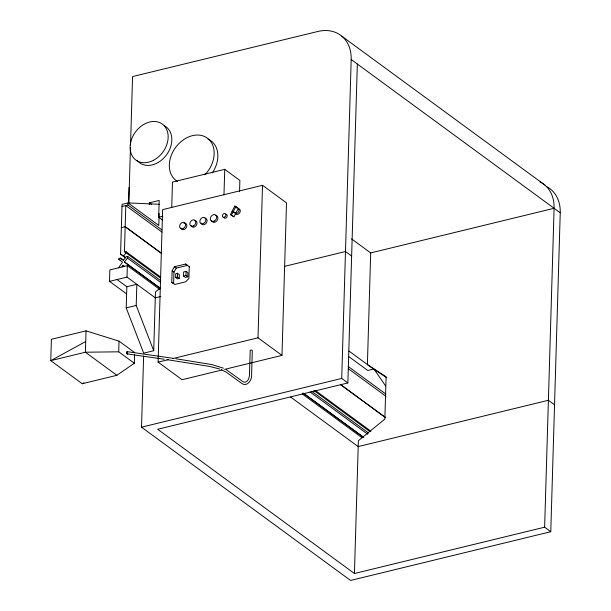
<?xml version="1.0" encoding="UTF-8"?>
<svg xmlns="http://www.w3.org/2000/svg" width="611" height="611" viewBox="0 0 611 611"><rect width="100%" height="100%" fill="white"/><g stroke="black" fill="none" stroke-linecap="round" stroke-linejoin="round"><path stroke-width="0.92" d="M116.877 375.299L82.241 383.731L50.759 360.65L51.393 339.288L86.029 330.849L85.395 352.219L116.877 375.299L134.336 363.262L134.596 354.365M126.454 293.776L109.514 281.358L109.85 269.932L127.348 265.678L159.685 289.385M118.534 267.824L122.467 262.172L118.794 259.163L118.809 258.514L120.459 258.117L123.399 260.225L125.881 256.796L127.623 256.368L160.731 280.64M125.828 258.079L120.581 254.077L122.055 204.372L128.058 202.905L159.433 204.295M134.336 363.262L118.717 351.814L119.03 341.137L86.029 330.849M123.514 256.383L126.003 252.755L126.034 251.701L124.43 252.091L125.797 205.556L161.984 232.088M161.877 229.858L127.997 205.021L128.058 202.905L158.807 225.444L159.158 213.491M128.577 203.486L129.058 187.348M128.822 202.814L130.449 147.763M130.54 144.914L132.564 76.574L317.781 31.482A40.486 30.81 -53.8 0 1 351.188 59.519L560.241 212.788L550.778 531.707L350.569 580.45L141.515 427.181L143.623 355.999M160.808 296.488L155.293 297.832L127.004 277.096L127.386 264.257L124.339 261.882L127.569 258.163L127.623 256.368M160.617 287.758L155.461 291.959L153.72 350.714L143.707 353.15L126.202 307.898L126.836 286.75L116.999 279.533M153.72 350.714L136.215 305.462L136.841 284.314L126.836 286.75M149.305 204.693L149.367 202.829L159.173 200.446L158.677 217.21L162.518 220.029M221.854 370.037L182.078 379.721L158.096 362.14L162.625 209.634L262.524 185.309L286.506 202.89L281.984 355.396L224.627 369.357M171.729 207.61L172.485 182.07L224.741 169.346L239.871 180.436L239.535 191.785M185.607 264.036L187.455 265.388L176.243 268.114L173.959 272.139L173.623 283.664L171.775 282.313L172.119 270.788L174.395 266.763L185.607 264.036L189.647 266.938M175.601 277.539L175.716 273.728L177.518 273.293L179.359 274.645L179.252 278.448L177.45 278.891L175.601 277.539L177.404 277.096L179.252 278.448M177.404 277.096L177.518 273.293M183.529 276.05L183.651 271.948L186.057 271.36L187.898 272.712L187.776 276.821L185.377 277.402L183.529 276.05L185.935 275.469L187.776 276.821M185.935 275.469L186.057 271.36M189.257 266.617L188.906 278.456L185.675 281.824L174.861 284.459L171.775 282.313M223.985 194.886L224.741 169.346M221.274 369.617L226.46 372.275L241.284 383.097C247.264 387.878 252.48 379.462 251.617 373.901L252.312 350.493L251.174 349.943L250.205 350.332L249.509 373.703C249.876 378.599 246.378 384.831 242.155 381.119L226.131 369.571M281.984 355.396L258.002 337.814L262.524 185.309M357.336 64.033L347.865 382.944L341.717 378.438L351.188 59.519M550.778 531.707L544.63 527.194L354.433 573.508L358.374 440.714L384.854 419.1L386.106 376.796L367.394 364.561L370.701 252.931L351.493 238.848M544.63 527.194L554.093 208.282A40.486 30.81 -53.8 0 0 540.032 181.895M127.012 353.868L127.141 353.83A1.176 0.565 76.3 0 0 127.76 353.486M127.164 352.7L127.332 351.676L173.073 358.313M127.019 353.716L127.508 352.081A1.176 0.565 76.3 0 1 127.63 352.341M127.18 352.853L127.096 353.387M238.366 208.32L233.898 216.806L230.416 214.621L234.761 206.09L238.366 208.32A3.055 2.322 -53.8 0 1 238.68 211.536A3.055 2.322 -53.8 0 1 235.709 213.529L232.104 211.299M233.898 216.806L231.439 215.003L235.907 206.518M121.971 266.984L122.979 265.327L124.522 266.457M85.708 341.534L50.759 360.65L85.395 352.219L118.717 351.814M82.241 383.731L83.906 382.822M121.994 206.487L127.997 205.021M158.677 217.21L162.824 216.202M121.36 227.636L125.186 226.704L161.373 253.237L125.163 226.712M109.514 281.358L127.004 277.096M284.627 266.343L345.49 251.526L351.638 256.032M126.202 307.898L136.215 305.462M370.701 252.931L554.093 208.282M158.096 362.14L168.269 359.658M172.898 358.535L258.002 337.814M386.801 377.735L373.542 369.067L367.738 370.48L348.522 356.389M141.515 427.181L341.717 378.438M347.865 382.944L157.669 429.258L354.433 573.508M127.302 353.914L164.191 359.237M167.055 359.658L209.55 366.424L219.777 369.029M175.915 358.749L211.658 364.553L223.458 368.196M230.416 214.621L231.439 215.003M341.847 36.217L544.76 184.973M554.544 404.795L548.395 400.281L358.199 446.595L290.561 397.005M234.761 206.09L237.221 207.893A3.055 2.322 -53.8 0 0 236.549 207.961M233.265 211.421L235.724 213.224M149.367 202.829L151.673 204.525M348.942 351.035L373.542 369.067M348.201 366.455L385.923 394.118M348.308 368.685L386.03 396.348M174.395 266.763L176.243 268.114M172.119 270.788L173.959 272.139M126.034 251.701L160.678 277.096M315.436 390.551L370.869 431.198M126.003 252.755L160.647 278.158M313.863 390.482L370.067 431.687M311.633 391.277L368.609 433.046M127.569 258.163L160.678 282.435M310.044 391.941L367.784 434.276M120.581 254.077L125.202 257.46M120.459 258.117L123.537 260.37M124.339 261.882L159.761 287.85M303.736 393.4L363.789 437.43M127.386 264.257L160.494 288.529M302.934 392.949L362.987 436.98M118.794 259.163L120.329 260.294M302.117 393.805L362.17 437.835M119.03 341.137L134.649 352.585M122.979 265.327L124.209 266.442M127.141 353.83L126.981 353.677A1.176 0.565 76.3 0 1 126.569 352.188A1.176 0.565 76.3 0 1 127.203 351.715L127.508 352.081M373.787 368.777L385.617 385.938M546.181 186.401A40.486 30.81 -53.8 0 1 560.241 212.788M183.934 223.275A3.529 2.681 -53.8 0 1 186.836 225.444A3.529 2.681 -53.8 0 1 184.27 229.446A3.529 2.681 -53.8 0 1 180.917 227.979M194.917 220.708A3.529 2.681 -53.8 0 1 196.108 225.688A3.529 2.681 -53.8 0 1 191.128 225.49M204.968 218.264A3.529 2.681 -53.8 0 1 206.151 223.244A3.529 2.681 -53.8 0 1 201.172 223.046M215.66 215.454A3.758 2.864 -53.8 0 1 216.928 220.77A3.758 2.864 -53.8 0 1 211.62 220.556M225.933 214.377A2.116 1.612 -53.8 0 1 226.643 217.363A2.116 1.612 -53.8 0 1 223.657 217.241M238.45 208.794A3.055 2.322 -53.8 0 1 239.711 212.788A3.055 2.322 -53.8 0 1 235.403 213.537M208.076 139.125A26.326 20.033 -53.8 0 1 212.323 172.86M164.481 125.828A22.332 16.993 -53.8 0 1 165.848 155.736A22.332 16.993 -53.8 0 1 137.085 160.357M177.541 181.459A26.326 20.033 -53.8 0 1 175.693 147.358A26.326 20.033 -53.8 0 1 208.756 139.308A26.326 20.033 -53.8 0 1 204.838 174.807M385.419 417.496L340.762 384.754L385.404 417.496M153.483 160.311A22.332 16.993 -53.8 0 0 163.007 124.613A22.332 16.993 -53.8 0 0 130.914 141.37A22.332 16.993 -53.8 0 0 153.483 160.311M193.511 225.94A3.529 2.681 -53.8 0 0 195.016 220.304A3.529 2.681 -53.8 0 0 189.945 222.946A3.529 2.681 -53.8 0 0 193.511 225.94M203.555 223.489A3.529 2.681 -53.8 0 0 205.059 217.852A3.529 2.681 -53.8 0 0 199.988 220.502A3.529 2.681 -53.8 0 0 203.555 223.489M214.24 221.09A3.758 2.864 -53.8 0 0 215.843 215.08A3.758 2.864 -53.8 0 0 210.436 217.906A3.758 2.864 -53.8 0 0 214.24 221.09M224.596 217.149A2.116 1.612 -53.8 0 0 225.497 213.774A2.116 1.612 -53.8 0 0 222.457 215.355A2.116 1.612 -53.8 0 0 224.596 217.149M183.3 228.422A3.529 2.681 -53.8 0 0 184.797 222.786A3.529 2.681 -53.8 0 0 179.733 225.436A3.529 2.681 -53.8 0 0 183.3 228.422"/></g></svg>
